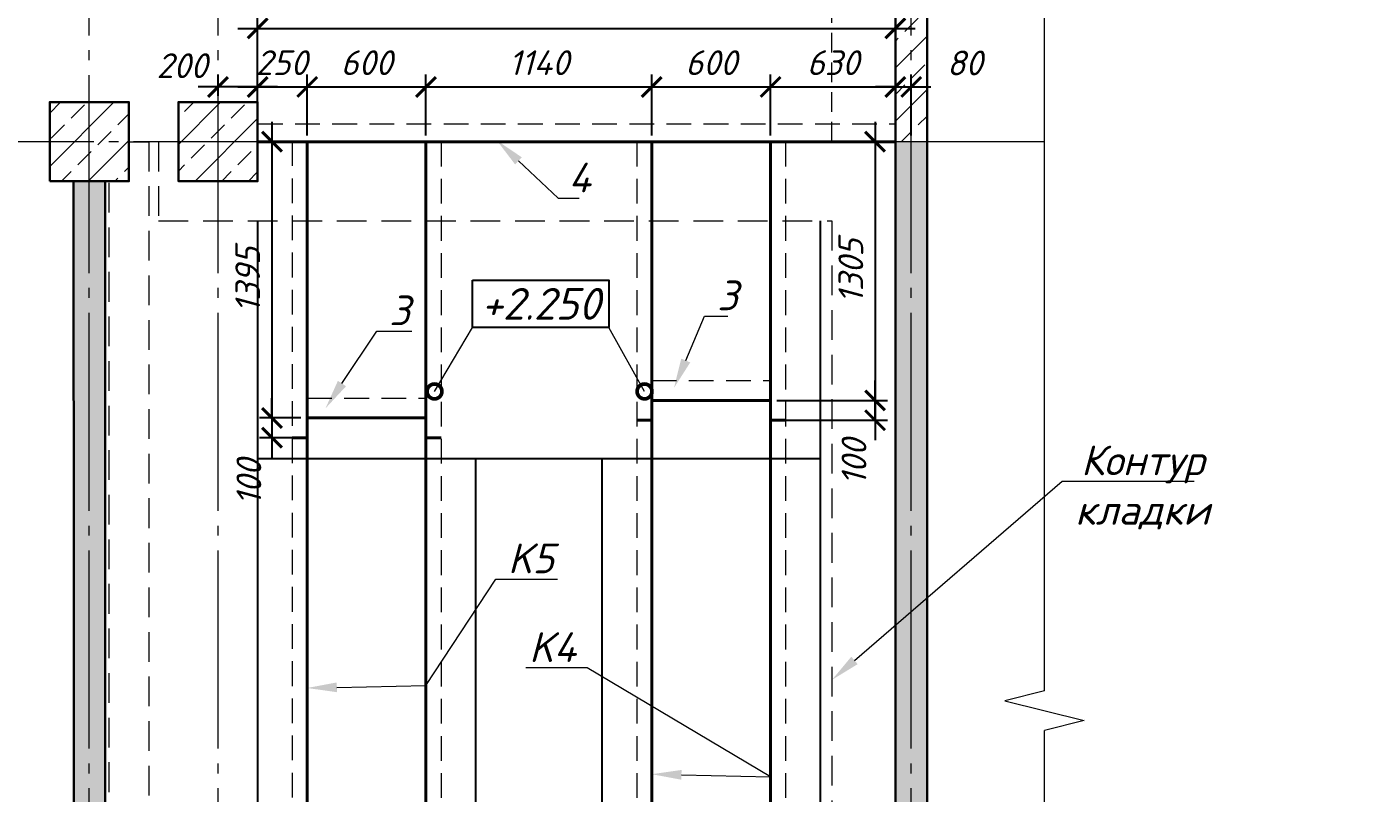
# Model space of a CAD drawing. Header units: millimetres. Extents: x -79646 to 95064, y -231229 to -58107.
# Drawn here: x -50249 to -43530, y -189465 to -185595 of the extents above; entities that cross this region are included whole.
import ezdxf
from ezdxf import colors
from ezdxf.entities.mleader import LeaderData, LeaderLine
from ezdxf.enums import TextEntityAlignment as Align
from ezdxf.math import Vec2, Vec3

# ---------------------------------------------------------------- set-up
doc = ezdxf.new("R2010")
doc.units = ezdxf.units.MM
doc.header["$PDMODE"] = 3
for name, pattern in [('DASHED2', [0.375, 0.25, -0.125]), ('GOST2.303 5', [24, 20, -1.5, 1, -1.5]), ('HIDDEN', [0.375, 0.25, -0.125])]:
    doc.linetypes.add(name, pattern=pattern)
doc.layers.get('0').update_dxf_attribs({"lineweight": 5})
doc.layers.get('Defpoints').update_dxf_attribs({"lineweight": 0})
for name, color, linetype, lineweight in [('!!!Металл', 7, 'Continuous', 15), ('#Dimensions', 7, 'Continuous', 9), ('#Бетон вид', 22, 'Continuous', 18), ('#Бетон разрез', 22, 'Continuous', 30), ('#Выноски', 7, 'Continuous', 15), ('#Оси', 7, 'Continuous', 9), ('#Перекрытие разрез', 10, 'Continuous', 30)]:
    doc.layers.add(name, color=color, linetype=linetype, lineweight=lineweight)
doc.layers.add('#Hatch', color=252, linetype='Continuous', lineweight=5, true_color=0x696969)
doc.layers.add('NoPrint', color=18, linetype='Continuous', plot=False)
doc.layers.add('Текст', color=7, linetype='Continuous')
doc.styles.add('ESKDW', font='eskdw.shx', dxfattribs={"oblique": 15})
doc.styles.add('STEP PR', font='isocpeui.ttf')
doc.dimstyles.new('SPDS', dxfattribs={"dimscale": 50, "dimtxt": 2.5, "dimasz": 2, "dimexe": 1.25, "dimexo": 0.625, "dimtad": 1, "dimdec": 0, "dimrnd": 0.001, "dimtxsty": 'ESKDW', "dimblk": 'ARCHTICK', "dimcen": 2.5, "dimdle": 2, "dimclrd": 256, "dimclre": 256, "dimclrt": 7, "dimadec": 0, "dimazin": 2, "dimtfac": 0.75, "dimtdec": 0, "dimtmove": 1, "dimatfit": 3, "dimfxl": 1, "dimtolj": 1, "dimarcsym": 1})
pattern_1 = [(45, (-128893.03, -53575.92), (-134.70384, 134.70384), []), (45, (-128758.33, -53575.92), (-134.70384, 134.70384), [95.25, -47.625])]

# ---------------------------------------------------------------- blocks, each defined once
blk = doc.blocks.new('*U222')
at = {"color": 0, "linetype": 'ByBlock', "lineweight": -2}
for p, q in [((23.624, 0), (23.937, 1.25)), ((23.937, 1.25), (24.562, -1.25)), ((23.624, 0), (0, 0)), ((24.562, -1.25), (24.874, 0)), ((48.498, 0), (24.874, 0))]:
    blk.add_line(p, q, dxfattribs=at)
blk = doc.blocks.new('_ArchTick')
at = {"color": 0, "linetype": 'ByBlock', "const_width": 0.15}
blk.add_lwpolyline([(-0.5, -0.5), (0.5, 0.5)], dxfattribs=at)
blk = doc.blocks.new('*D217')
at = {"layer": '#Dimensions', "lineweight": -2, "transparency": 16777216}
for p, q in [((-49082.5, -186141.9), (-49082.5, -185836.8)), ((-48832.5, -186144.4), (-48832.5, -185836.8)), ((-49182.5, -185899.3), (-48732.5, -185899.3))]:
    blk.add_line(p, q, dxfattribs=at)
at = {"layer": 'Defpoints', "color": 0, "lineweight": 0, "transparency": 16777216}
for p in [(-48832.5, -185899.3), (-49082.5, -186173.2), (-48832.5, -186175.6)]:
    blk.add_point(p, dxfattribs=at)
at = {"layer": '#Dimensions', "lineweight": -2, "transparency": 16777216, "xscale": 100, "yscale": 100, "zscale": 100, "rotation": 180}
blk.add_blockref('_ArchTick', (-49082.5, -185899.3), dxfattribs=at)
at = {"layer": '#Dimensions', "lineweight": -2, "transparency": 16777216, "xscale": 100, "yscale": 100, "zscale": 100}
blk.add_blockref('_ArchTick', (-48832.5, -185899.3), dxfattribs=at)
at = {"layer": '#Dimensions', "transparency": 16777216, "insert": (-48961.7, -185776.8), "char_height": 125, "attachment_point": 5, "style": 'STEP PR'}
blk.add_mtext('\\A1;250', dxfattribs=at)
blk = doc.blocks.new('*D218')
at = {"layer": '#Dimensions', "lineweight": -2, "transparency": 16777216}
for p, q in [((-48832.5, -186144.4), (-48832.5, -185836.8)), ((-48232.5, -186144.4), (-48232.5, -185836.8)), ((-48932.5, -185899.3), (-48132.5, -185899.3))]:
    blk.add_line(p, q, dxfattribs=at)
at = {"layer": 'Defpoints', "color": 0, "lineweight": 0, "transparency": 16777216}
for p in [(-48232.5, -185899.3), (-48832.5, -186175.6), (-48232.5, -186175.6)]:
    blk.add_point(p, dxfattribs=at)
at = {"layer": '#Dimensions', "lineweight": -2, "transparency": 16777216, "xscale": 100, "yscale": 100, "zscale": 100, "rotation": 180}
blk.add_blockref('_ArchTick', (-48832.5, -185899.3), dxfattribs=at)
at = {"layer": '#Dimensions', "lineweight": -2, "transparency": 16777216, "xscale": 100, "yscale": 100, "zscale": 100}
blk.add_blockref('_ArchTick', (-48232.5, -185899.3), dxfattribs=at)
at = {"layer": '#Dimensions', "transparency": 16777216, "insert": (-48532.5, -185776.8), "char_height": 125, "attachment_point": 5, "style": 'STEP PR'}
blk.add_mtext('\\A1;600', dxfattribs=at)
blk = doc.blocks.new('*D219')
at = {"layer": '#Dimensions', "lineweight": -2, "transparency": 16777216}
for p, q in [((-48232.5, -186144.4), (-48232.5, -185836.8)), ((-47092.5, -186144.4), (-47092.5, -185836.8)), ((-48332.5, -185899.3), (-46992.5, -185899.3))]:
    blk.add_line(p, q, dxfattribs=at)
at = {"layer": 'Defpoints', "color": 0, "lineweight": 0, "transparency": 16777216}
for p in [(-47092.5, -185899.3), (-48232.5, -186175.6), (-47092.5, -186175.6)]:
    blk.add_point(p, dxfattribs=at)
at = {"layer": '#Dimensions', "lineweight": -2, "transparency": 16777216, "xscale": 100, "yscale": 100, "zscale": 100, "rotation": 180}
blk.add_blockref('_ArchTick', (-48232.5, -185899.3), dxfattribs=at)
at = {"layer": '#Dimensions', "lineweight": -2, "transparency": 16777216, "xscale": 100, "yscale": 100, "zscale": 100}
blk.add_blockref('_ArchTick', (-47092.5, -185899.3), dxfattribs=at)
at = {"layer": '#Dimensions', "transparency": 16777216, "insert": (-47662.5, -185776.8), "char_height": 125, "attachment_point": 5, "style": 'STEP PR'}
blk.add_mtext('\\A1;1140', dxfattribs=at)
blk = doc.blocks.new('*D220')
at = {"layer": '#Dimensions', "lineweight": -2, "transparency": 16777216}
for p, q in [((-47092.5, -186144.4), (-47092.5, -185836.8)), ((-46492.5, -186144.4), (-46492.5, -185836.8)), ((-47192.5, -185899.3), (-46392.5, -185899.3))]:
    blk.add_line(p, q, dxfattribs=at)
at = {"layer": 'Defpoints', "color": 0, "lineweight": 0, "transparency": 16777216}
for p in [(-46492.5, -185899.3), (-47092.5, -186175.6), (-46492.5, -186175.6)]:
    blk.add_point(p, dxfattribs=at)
at = {"layer": '#Dimensions', "lineweight": -2, "transparency": 16777216, "xscale": 100, "yscale": 100, "zscale": 100, "rotation": 180}
blk.add_blockref('_ArchTick', (-47092.5, -185899.3), dxfattribs=at)
at = {"layer": '#Dimensions', "lineweight": -2, "transparency": 16777216, "xscale": 100, "yscale": 100, "zscale": 100}
blk.add_blockref('_ArchTick', (-46492.5, -185899.3), dxfattribs=at)
at = {"layer": '#Dimensions', "transparency": 16777216, "insert": (-46792.5, -185776.8), "char_height": 125, "attachment_point": 5, "style": 'STEP PR'}
blk.add_mtext('\\A1;600', dxfattribs=at)
blk = doc.blocks.new('*D221')
at = {"layer": '#Dimensions', "lineweight": -2, "transparency": 16777216}
for p, q in [((-46492.5, -186144.4), (-46492.5, -185836.8)), ((-45862.5, -186142.7), (-45862.5, -185836.8)), ((-46592.5, -185899.3), (-45762.5, -185899.3))]:
    blk.add_line(p, q, dxfattribs=at)
at = {"layer": 'Defpoints', "color": 0, "lineweight": 0, "transparency": 16777216}
for p in [(-45862.5, -185899.3), (-46492.5, -186175.6), (-45862.5, -186173.9)]:
    blk.add_point(p, dxfattribs=at)
at = {"layer": '#Dimensions', "lineweight": -2, "transparency": 16777216, "xscale": 100, "yscale": 100, "zscale": 100, "rotation": 180}
blk.add_blockref('_ArchTick', (-46492.5, -185899.3), dxfattribs=at)
at = {"layer": '#Dimensions', "lineweight": -2, "transparency": 16777216, "xscale": 100, "yscale": 100, "zscale": 100}
blk.add_blockref('_ArchTick', (-45862.5, -185899.3), dxfattribs=at)
at = {"layer": '#Dimensions', "transparency": 16777216, "insert": (-46177.5, -185776.8), "char_height": 125, "attachment_point": 5, "style": 'STEP PR'}
blk.add_mtext('\\A1;630', dxfattribs=at)
blk = doc.blocks.new('*D223')
at = {"layer": '#Dimensions', "lineweight": -2, "transparency": 16777216}
for p, q in [((-45964.8, -187481.5), (-45964.8, -187381.5)), ((-46461.2, -187481.5), (-45902.3, -187481.5)), ((-45964.8, -187581.5), (-45964.8, -187481.5)), ((-46461.2, -187581.5), (-45902.3, -187581.5)), ((-45964.8, -187581.5), (-45964.8, -187681.5))]:
    blk.add_line(p, q, dxfattribs=at)
at = {"layer": 'Defpoints', "color": 0, "lineweight": 0, "transparency": 16777216}
for p in [(-46492.5, -187481.5), (-45964.8, -187481.5), (-46492.5, -187581.5)]:
    blk.add_point(p, dxfattribs=at)
at = {"layer": '#Dimensions', "lineweight": -2, "transparency": 16777216, "xscale": 100, "yscale": 100, "zscale": 100}
for p, rotation in [((-45964.8, -187481.5), 270), ((-45964.8, -187581.5), 90)]:
    blk.add_blockref('_ArchTick', p, dxfattribs=dict(at, rotation=rotation))
at = {"layer": '#Dimensions', "transparency": 16777216, "insert": (-46071.3, -187793), "char_height": 125, "attachment_point": 5, "rotation": 90, "style": 'STEP PR'}
blk.add_mtext('\\A1;100', dxfattribs=at)
blk = doc.blocks.new('*D235')
at = {"layer": '#Dimensions', "lineweight": -2, "transparency": 16777216}
for p, q in [((-45862.5, -186142.7), (-45862.5, -185836.8)), ((-45782.5, -186144.4), (-45782.5, -185836.8)), ((-45862.5, -185899.3), (-45962.5, -185899.3)), ((-45862.5, -185899.3), (-45782.5, -185899.3)), ((-45782.5, -185899.3), (-45682.5, -185899.3))]:
    blk.add_line(p, q, dxfattribs=at)
at = {"layer": 'Defpoints', "color": 0, "lineweight": 0, "transparency": 16777216}
for p in [(-45782.5, -185899.3), (-45862.5, -186173.9), (-45782.5, -186175.6)]:
    blk.add_point(p, dxfattribs=at)
at = {"layer": '#Dimensions', "lineweight": -2, "transparency": 16777216, "xscale": 100, "yscale": 100, "zscale": 100}
blk.add_blockref('_ArchTick', (-45862.5, -185899.3), dxfattribs=at)
at = {"layer": '#Dimensions', "lineweight": -2, "transparency": 16777216, "xscale": 100, "yscale": 100, "zscale": 100, "rotation": 180}
blk.add_blockref('_ArchTick', (-45782.5, -185899.3), dxfattribs=at)
at = {"layer": '#Dimensions', "transparency": 16777216, "insert": (-45512.5, -185778.2), "char_height": 125, "attachment_point": 5, "style": 'STEP PR'}
blk.add_mtext('\\A1;80', dxfattribs=at)
blk = doc.blocks.new('*D236')
at = {"layer": '#Dimensions', "lineweight": -2, "transparency": 16777216}
for p, q in [((-49282.5, -185944.4), (-49282.5, -185836.8)), ((-49082.5, -186141.9), (-49082.5, -185836.8)), ((-48982.5, -185899.3), (-49382.5, -185899.3))]:
    blk.add_line(p, q, dxfattribs=at)
at = {"layer": 'Defpoints', "color": 0, "lineweight": 0, "transparency": 16777216}
for p in [(-49282.5, -185899.3), (-49282.5, -185975.6), (-49082.5, -186173.2)]:
    blk.add_point(p, dxfattribs=at)
at = {"layer": '#Dimensions', "lineweight": -2, "transparency": 16777216, "xscale": 100, "yscale": 100, "zscale": 100, "rotation": 180}
blk.add_blockref('_ArchTick', (-49282.5, -185899.3), dxfattribs=at)
at = {"layer": '#Dimensions', "lineweight": -2, "transparency": 16777216, "xscale": 100, "yscale": 100, "zscale": 100}
blk.add_blockref('_ArchTick', (-49082.5, -185899.3), dxfattribs=at)
at = {"layer": '#Dimensions', "transparency": 16777216, "insert": (-49464.5, -185792), "char_height": 125, "attachment_point": 5, "style": 'STEP PR'}
blk.add_mtext('\\A1;200', dxfattribs=at)
blk = doc.blocks.new('*D237')
at = {"layer": '#Dimensions', "lineweight": -2, "transparency": 16777216}
for p, q in [((-49082.5, -185944.4), (-49082.5, -185541.1)), ((-45862.5, -185868), (-45862.5, -185541.1)), ((-49182.5, -185603.6), (-45762.5, -185603.6))]:
    blk.add_line(p, q, dxfattribs=at)
at = {"layer": 'Defpoints', "color": 0, "lineweight": 0, "transparency": 16777216}
for p in [(-45862.5, -185603.6), (-45862.5, -185899.3), (-49082.5, -185975.6)]:
    blk.add_point(p, dxfattribs=at)
at = {"layer": '#Dimensions', "lineweight": -2, "transparency": 16777216, "xscale": 100, "yscale": 100, "zscale": 100, "rotation": 180}
blk.add_blockref('_ArchTick', (-49082.5, -185603.6), dxfattribs=at)
at = {"layer": '#Dimensions', "lineweight": -2, "transparency": 16777216, "xscale": 100, "yscale": 100, "zscale": 100}
blk.add_blockref('_ArchTick', (-45862.5, -185603.6), dxfattribs=at)
at = {"layer": '#Dimensions', "transparency": 16777216, "insert": (-47472.5, -185483.6), "char_height": 125, "attachment_point": 5, "style": 'STEP PR'}
blk.add_mtext('\\A1;3220', dxfattribs=at)
blk = doc.blocks.new('_DotSmall')
at = {"color": 0, "linetype": 'ByBlock', "const_width": 0.5}
blk.add_lwpolyline([(-0.0625, 0, 1), (0.0625, 0, 1)], format="xyb", close=True, dxfattribs=at)
blk = doc.blocks.new('*D843')
at = {"layer": '#Dimensions', "lineweight": -2, "transparency": 16777216}
for p, q in [((-49010.2, -186075.6), (-49010.2, -187669.8)), ((-48863.7, -186175.6), (-49072.7, -186175.6)), ((-48863.7, -187569.8), (-49072.7, -187569.8))]:
    blk.add_line(p, q, dxfattribs=at)
at = {"layer": 'Defpoints', "color": 0, "lineweight": 0, "transparency": 16777216}
for p in [(-48832.5, -186175.6), (-49010.2, -187569.8), (-48832.5, -187569.8)]:
    blk.add_point(p, dxfattribs=at)
at = {"layer": '#Dimensions', "lineweight": -2, "transparency": 16777216, "xscale": 100, "yscale": 100, "zscale": 100}
for p, rotation in [((-49010.2, -186175.6), 90), ((-49010.2, -187569.8), 270)]:
    blk.add_blockref('_ArchTick', p, dxfattribs=dict(at, rotation=rotation))
at = {"layer": '#Dimensions', "transparency": 16777216, "insert": (-49132.7, -186872.7), "char_height": 125, "attachment_point": 5, "rotation": 90, "style": 'STEP PR'}
blk.add_mtext('\\A1;1395', dxfattribs=at)
blk = doc.blocks.new('*D844')
at = {"layer": '#Dimensions', "lineweight": -2, "transparency": 16777216}
for p, q in [((-45964.8, -186075.6), (-45964.8, -187581.5)), ((-46461.2, -186175.6), (-45902.3, -186175.6)), ((-46461.2, -187481.5), (-45902.3, -187481.5))]:
    blk.add_line(p, q, dxfattribs=at)
at = {"layer": 'Defpoints', "color": 0, "lineweight": 0, "transparency": 16777216}
for p in [(-46492.5, -186175.6), (-46492.5, -187481.5), (-45964.8, -187481.5)]:
    blk.add_point(p, dxfattribs=at)
at = {"layer": '#Dimensions', "lineweight": -2, "transparency": 16777216, "xscale": 100, "yscale": 100, "zscale": 100}
for p, rotation in [((-45964.8, -186175.6), 90), ((-45964.8, -187481.5), 270)]:
    blk.add_blockref('_ArchTick', p, dxfattribs=dict(at, rotation=rotation))
at = {"layer": '#Dimensions', "transparency": 16777216, "insert": (-46087.3, -186828.6), "char_height": 125, "attachment_point": 5, "rotation": 90, "style": 'STEP PR'}
blk.add_mtext('\\A1;1305', dxfattribs=at)
blk = doc.blocks.new('*D845')
at = {"layer": '#Dimensions', "lineweight": -2, "transparency": 16777216}
for p, q in [((-49010.2, -187569.8), (-49010.2, -187469.8)), ((-48863.7, -187569.8), (-49072.7, -187569.8)), ((-49010.2, -187569.8), (-49010.2, -187669.8)), ((-48863.7, -187669.8), (-49072.7, -187669.8)), ((-49010.2, -187669.8), (-49010.2, -187769.8))]:
    blk.add_line(p, q, dxfattribs=at)
at = {"layer": 'Defpoints', "color": 0, "lineweight": 0, "transparency": 16777216}
for p in [(-48832.5, -187569.8), (-49010.2, -187669.8), (-48832.5, -187669.8)]:
    blk.add_point(p, dxfattribs=at)
at = {"layer": '#Dimensions', "lineweight": -2, "transparency": 16777216, "xscale": 100, "yscale": 100, "zscale": 100}
for p, rotation in [((-49010.2, -187569.8), 270), ((-49010.2, -187669.8), 90)]:
    blk.add_blockref('_ArchTick', p, dxfattribs=dict(at, rotation=rotation))
at = {"layer": '#Dimensions', "transparency": 16777216, "insert": (-49126.8, -187894.3), "char_height": 125, "attachment_point": 5, "rotation": 90, "style": 'STEP PR'}
blk.add_mtext('\\A1;100', dxfattribs=at)

msp = doc.modelspace()

# ---------------------------------------------------------------- hatches: boundary and pattern name
at = {"layer": '#Hatch'}
h = msp.add_hatch(dxfattribs=at)
h.set_pattern_fill('ANSI33', color=256, scale=30, style=0)
h.set_pattern_definition(pattern_1)
h.paths.add_polyline_path([(-49852.48817, -186378.11106), (-50012.48817, -186378.11106), (-50009.22277, -189766.79113), (-49852.48817, -189767.15354)])
h.paths.add_polyline_path([(-49852.48817, -189767.15354), (-50009.22277, -189766.79113), (-50008.21918, -190808.27596), (-49852.48817, -190808.1259)])
h.paths.add_polyline_path([(-49852.48817, -191828.11106), (-50007.23629, -191828.27501), (-50007.0919, -191978.11106), (-49852.48817, -191978.11106)])
h.paths.add_polyline_path([(-45702.48817, -189978.11106), (-45862.48817, -189978.11106), (-45862.48817, -191978.11106), (-45702.48817, -191978.11106)])
h.paths.add_polyline_path([(-45702.48817, -188448.99571), (-45862.48817, -188580.27086), (-45862.48817, -189578.11106), (-45702.48817, -189578.11106)])
h.paths.add_polyline_path([(-45702.48817, -186176.74947), (-45862.48817, -186176.3795), (-45862.48817, -188580.27086), (-45702.48817, -188448.99571)])
h.paths.add_polyline_path([(-62310.57482, -172610.20078), (-61987.05209, -172610.20078), (-61987.05209, -172250.20078), (-62310.57482, -172250.20078)], flags=9)
h.paths.add_polyline_path([(-63060.23617, -175296.31412), (-62761.03163, -175296.31412), (-62761.03163, -174936.31412), (-63060.23617, -174936.31412)], flags=9)
h.paths.add_polyline_path([(-63116.56913, -177271.29851), (-62683.0464, -177271.29851), (-62683.0464, -176971.29851), (-63116.56913, -176971.29851)], flags=9)
h.paths.add_polyline_path([(-64612.9471, -172676.17789), (-64289.53801, -172676.17789), (-64289.53801, -172316.17789), (-64612.9471, -172316.17789)], flags=9)
h.paths.add_polyline_path([(-59803.09017, -193472.71494), (-59369.56745, -193472.71494), (-59369.56745, -193172.71494), (-59803.09017, -193172.71494)], flags=9)
h.paths.add_polyline_path([(-48309.10991, -172645.97606), (-47985.58719, -172645.97606), (-47985.58719, -172285.97606), (-48309.10991, -172285.97606)], flags=9)
h.paths.add_polyline_path([(-49230.20197, -177271.29851), (-48796.67924, -177271.29851), (-48796.67924, -176971.29851), (-49230.20197, -176971.29851)], flags=9)
h.paths.add_polyline_path([(-50481.66116, -172831.418), (-50158.25207, -172831.418), (-50158.25207, -172471.418), (-50481.66116, -172471.418)], flags=9)
h.paths.add_polyline_path([(-39222.19434, -175677.76687), (-38788.67161, -175677.76687), (-38788.67161, -175377.76687), (-39222.19434, -175377.76687)], flags=9)
h.paths.add_polyline_path([(-61835.66593, -193472.71494), (-61492.7682, -193472.71494), (-61492.7682, -193172.71494), (-61835.66593, -193172.71494)], flags=9)
h.paths.add_polyline_path([(-49789.25901, -193484.3199), (-49446.36128, -193484.3199), (-49446.36128, -193184.3199), (-49789.25901, -193184.3199)], flags=9)
h.paths.add_polyline_path([(-47756.68325, -193484.3199), (-47323.16052, -193484.3199), (-47323.16052, -193184.3199), (-47756.68325, -193184.3199)], flags=9)
h.paths.add_polyline_path([(-50915.82467, -188189.80578), (-50915.82467, -187756.28305), (-51215.82467, -187756.28305), (-51215.82467, -188189.80578)], flags=9)
h.paths.add_polyline_path([(-50907.50054, -191196.4235), (-50907.50054, -190750.02199), (-51207.50054, -190750.02199), (-51207.50054, -191196.4235)], flags=9)
h.paths.add_polyline_path([(-51177.59874, -189392.70366), (-51177.59874, -188959.18094), (-51477.59874, -188959.18094), (-51477.59874, -189392.70366)], flags=9)
h.paths.add_polyline_path([(-60124.91783, -193754.41743), (-59704.46328, -193754.41743), (-59704.46328, -193454.41743), (-60124.91783, -193454.41743)], flags=9)
h.paths.add_polyline_path([(-48078.5109, -193746.78595), (-47658.05636, -193746.78595), (-47658.05636, -193446.78595), (-48078.5109, -193446.78595)], flags=9)
h.paths.add_polyline_path([(-63197.76181, -189393.58944), (-63197.76181, -188960.06671), (-63497.76181, -188960.06671), (-63497.76181, -189393.58944)], flags=9)
h.paths.add_polyline_path([(-62851.65227, -188190.70118), (-62851.65227, -187757.17846), (-63151.65227, -187757.17846), (-63151.65227, -188190.70118)], flags=9)
h.paths.add_polyline_path([(-62851.65227, -191197.14058), (-62851.65227, -190750.73906), (-63151.65227, -190750.73906), (-63151.65227, -191197.14058)], flags=9)
h.paths.add_polyline_path([(-59958.51393, -188322.90716), (-59634.99121, -188322.90716), (-59634.99121, -187962.90716), (-59958.51393, -187962.90716)], flags=9)
h.paths.add_polyline_path([(-59788.67043, -188770.93699), (-59489.46588, -188770.93699), (-59489.46588, -188410.93699), (-59788.67043, -188410.93699)], flags=9)
h.paths.add_polyline_path([(-59028.35772, -191411.01443), (-58704.94863, -191411.01443), (-58704.94863, -191051.01443), (-59028.35772, -191051.01443)], flags=9)
h.paths.add_polyline_path([(-59531.92947, -185852.52712), (-59356.92947, -185852.52712), (-59356.92947, -185492.52712), (-59531.92947, -185492.52712)], flags=9)
h.paths.add_polyline_path([(-60741.0809, -174160.85041), (-60441.87635, -174160.85041), (-60441.87635, -173800.85041), (-60741.0809, -173800.85041)], flags=9)
h.paths.add_polyline_path([(-45726.94631, -174082.02098), (-45551.94631, -174082.02098), (-45551.94631, -173722.02098), (-45726.94631, -173722.02098)], flags=9)
h.paths.add_polyline_path([(-46979.25733, -174066.75703), (-46779.93915, -174066.75703), (-46779.93915, -173706.75703), (-46979.25733, -173706.75703)], flags=9)
h.paths.add_polyline_path([(-39504.81326, -174974.80239), (-39181.29053, -174974.80239), (-39181.29053, -174614.80239), (-39504.81326, -174614.80239)], flags=9)
h.paths.add_polyline_path([(-38424.19741, -174050.53536), (-38100.78832, -174050.53536), (-38100.78832, -173690.53536), (-38424.19741, -173690.53536)], flags=9)
h.paths.add_polyline_path([(-46914.77454, -174375.79646), (-46503.60029, -174375.79646), (-46503.60029, -174075.79646), (-46914.77454, -174075.79646)], flags=9)
h.paths.add_polyline_path([(-49251.47779, -174377.40631), (-48817.95506, -174377.40631), (-48817.95506, -174077.40631), (-49251.47779, -174077.40631)], flags=9)
h.paths.add_polyline_path([(-51831.04812, -174375.79646), (-51488.15039, -174375.79646), (-51488.15039, -174075.79646), (-51831.04812, -174075.79646)], flags=9)
h.paths.add_polyline_path([(-51344.77264, -174375.79646), (-51001.87491, -174375.79646), (-51001.87491, -174075.79646), (-51344.77264, -174075.79646)], flags=9)
h.paths.add_polyline_path([(-50643.27271, -174377.40631), (-50387.4015, -174377.40631), (-50387.4015, -174077.40631), (-50643.27271, -174077.40631)], flags=9)
h.paths.add_polyline_path([(-47641.60802, -172877.8822), (-47641.60802, -172470.30644), (-47941.60802, -172470.30644), (-47941.60802, -172877.8822)], flags=9)
h.paths.add_polyline_path([(-40711.68297, -175288.8437), (-40355.90646, -175288.8437), (-40355.90646, -174988.8437), (-40711.68297, -174988.8437)], flags=9)
h.paths.add_polyline_path([(-40179.77009, -175288.8437), (-39836.87237, -175288.8437), (-39836.87237, -174988.8437), (-40179.77009, -174988.8437)], flags=9)
h.paths.add_polyline_path([(-39520.88268, -175298.41491), (-39187.45465, -175298.41491), (-39187.45465, -174998.41491), (-39520.88268, -174998.41491)], flags=9)
h.paths.add_polyline_path([(-38906.04094, -173396.14402), (-38906.04094, -173053.24629), (-39206.04094, -173053.24629), (-39206.04094, -173396.14402)], flags=9)
h.paths.add_polyline_path([(-38887.02134, -172604.48902), (-38887.02134, -172352.21629), (-39187.02134, -172352.21629), (-39187.02134, -172604.48902)], flags=9)
h.paths.add_polyline_path([(-47912.10701, -188431.41225), (-47588.58428, -188431.41225), (-47588.58428, -188071.41225), (-47912.10701, -188071.41225)], flags=9)
h.paths.add_polyline_path([(-47742.26351, -188879.44207), (-47443.05896, -188879.44207), (-47443.05896, -188519.44207), (-47742.26351, -188519.44207)], flags=9)
h.paths.add_polyline_path([(-60520.59448, -187033.74112), (-60321.2763, -187033.74112), (-60321.2763, -186673.74112), (-60520.59448, -186673.74112)], flags=9)
h.paths.add_polyline_path([(-58864.56134, -186958.20633), (-58665.24316, -186958.20633), (-58665.24316, -186598.20633), (-58864.56134, -186598.20633)], flags=9)
h.paths.add_polyline_path([(-48474.18756, -187079.55476), (-48274.86938, -187079.55476), (-48274.86938, -186719.55476), (-48474.18756, -186719.55476)], flags=9)
h.paths.add_polyline_path([(-46818.15442, -187004.01997), (-46618.83624, -187004.01997), (-46618.83624, -186644.01997), (-46818.15442, -186644.01997)], flags=9)
h.paths.add_polyline_path([(-47514.44264, -186510.86031), (-47339.44264, -186510.86031), (-47339.44264, -186150.86031), (-47514.44264, -186150.86031)], flags=9)
h.paths.add_polyline_path([(-38816.6098, -175288.8437), (-38409.03404, -175288.8437), (-38409.03404, -174988.8437), (-38816.6098, -174988.8437)], flags=9)
h.paths.add_polyline_path([(-37621.59904, -175288.8437), (-37275.10283, -175288.8437), (-37275.10283, -174988.8437), (-37621.59904, -174988.8437)], flags=9)
h.paths.add_polyline_path([(-57331.67115, -192108.66588), (-57331.67115, -191808.47552), (-57528.13652, -191755.83278), (-57528.13652, -192056.02314)], flags=9)
h.paths.add_polyline_path([(-57333.52032, -191503.55217), (-57333.52032, -191203.36181), (-57533.68403, -191149.72811), (-57533.68403, -191449.91847)], flags=9)
h.paths.add_polyline_path([(-57331.67115, -190552.74633), (-57331.67115, -190221.30597), (-57528.13652, -190168.66324), (-57528.13652, -190500.1036)], flags=9)
h.paths.add_polyline_path([(-60349.92149, -185399.51239), (-60117.38361, -185399.51239), (-60117.38361, -185137.01239), (-60349.92149, -185137.01239)], flags=9)
h.paths.add_polyline_path([(-60349.92149, -193260.10177), (-60117.38361, -193260.10177), (-60117.38361, -192997.60177), (-60349.92149, -192997.60177)], flags=9)
h.paths.add_polyline_path([(-58598.52368, -185399.51239), (-58394.35701, -185399.51239), (-58394.35701, -185137.01239), (-58598.52368, -185137.01239)], flags=9)
h.paths.add_polyline_path([(-58598.52368, -193260.10177), (-58394.35701, -193260.10177), (-58394.35701, -192997.60177), (-58598.52368, -192997.60177)], flags=9)
h.paths.add_polyline_path([(-56627.79001, -191733.87731), (-56395.38471, -191733.87731), (-56395.38471, -191471.37731), (-56627.79001, -191471.37731)], flags=9)
h.paths.add_polyline_path([(-63977.79925, -191733.87731), (-63745.39394, -191733.87731), (-63745.39394, -191471.37731), (-63977.79925, -191471.37731)], flags=9)
h.paths.add_polyline_path([(-48303.51457, -185018.79339), (-48070.97669, -185018.79339), (-48070.97669, -184756.29339), (-48303.51457, -184756.29339)], flags=9)
h.paths.add_polyline_path([(-48303.51457, -193271.70672), (-48070.97669, -193271.70672), (-48070.97669, -193009.20672), (-48303.51457, -193009.20672)], flags=9)
h.paths.add_polyline_path([(-46552.11675, -185018.79339), (-46347.95009, -185018.79339), (-46347.95009, -184756.29339), (-46552.11675, -184756.29339)], flags=9)
h.paths.add_polyline_path([(-46552.11675, -193271.70672), (-46347.95009, -193271.70672), (-46347.95009, -193009.20672), (-46552.11675, -193009.20672)], flags=9)
h.paths.add_polyline_path([(-44581.38309, -191745.48226), (-44348.97778, -191745.48226), (-44348.97778, -191482.98226), (-44581.38309, -191482.98226)], flags=9)
h.paths.add_polyline_path([(-51931.39232, -191745.48226), (-51698.98702, -191745.48226), (-51698.98702, -191482.98226), (-51931.39232, -191482.98226)], flags=9)
h.paths.add_polyline_path([(-49246.17189, -185834.97516), (-48890.39537, -185834.97516), (-48890.39537, -185534.97516), (-49246.17189, -185534.97516)], flags=9)
h.paths.add_polyline_path([(-48714.25901, -185834.97516), (-48371.36128, -185834.97516), (-48371.36128, -185534.97516), (-48714.25901, -185534.97516)], flags=9)
h.paths.add_polyline_path([(-47878.7287, -185834.97516), (-47484.22113, -185834.97516), (-47484.22113, -185534.97516), (-47878.7287, -185534.97516)], flags=9)
h.paths.add_polyline_path([(-46974.25901, -185834.97516), (-46631.36128, -185834.97516), (-46631.36128, -185534.97516), (-46974.25901, -185534.97516)], flags=9)
h.paths.add_polyline_path([(-46316.08666, -185833.36531), (-45999.1359, -185833.36531), (-45999.1359, -185533.36531), (-46316.08666, -185533.36531)], flags=9)
h.paths.add_polyline_path([(-45367.87551, -187332.74141), (-45367.87551, -187015.79065), (-45667.87551, -187015.79065), (-45667.87551, -187332.74141)], flags=9)
h.paths.add_polyline_path([(-45012.76919, -188456.56926), (-43948.67828, -188456.56926), (-43948.67828, -187596.56926), (-45012.76919, -187596.56926)], flags=9)
h.paths.add_polyline_path([(-39367.64857, -171654.0946), (-38767.42369, -171654.0946), (-38767.42369, -171297.0856), (-39367.64857, -171297.0856)], flags=9)
h.paths.add_polyline_path([(-62997.02839, -169166.59925), (-62451.11385, -169166.59925), (-62451.11385, -168809.59026), (-62997.02839, -168809.59026)], flags=9)
h.paths.add_polyline_path([(-49086.15084, -169216.63377), (-48485.92595, -169216.63377), (-48485.92595, -168859.62478), (-49086.15084, -168859.62478)], flags=9)
h.paths.add_polyline_path([(-52123.23227, -178183.40649), (-51883.005, -178183.40649), (-51883.005, -177920.90649), (-52123.23227, -177920.90649)], flags=9)
h.paths.add_polyline_path([(-46123.29856, -178183.40649), (-45882.93871, -178183.40649), (-45882.93871, -177920.90649), (-46123.29856, -177920.90649)], flags=9)
h.paths.add_polyline_path([(-37364.2682, -176173.46235), (-37131.73032, -176173.46235), (-37131.73032, -175910.96235), (-37364.2682, -175910.96235)], flags=9)
h.paths.add_polyline_path([(-40868.74263, -176176.27959), (-40627.25589, -176176.27959), (-40627.25589, -175910.39891), (-40868.74263, -175910.39891)], flags=9)
h.paths.add_polyline_path([(-64050.06296, -189897.75611), (-63574.116, -189897.75611), (-63574.116, -189635.25611), (-64050.06296, -189635.25611)], flags=9)
h.paths.add_polyline_path([(-63932.2694, -186297.75611), (-63691.90956, -186297.75611), (-63691.90956, -186035.25611), (-63932.2694, -186035.25611)], flags=9)
h.paths.add_polyline_path([(-63932.20312, -192297.75611), (-63691.97584, -192297.75611), (-63691.97584, -192035.25611), (-63932.20312, -192035.25611)], flags=9)
h.paths.add_polyline_path([(-57945.16404, -194408.70018), (-57712.62616, -194408.70018), (-57712.62616, -194146.20018), (-57945.16404, -194146.20018)], flags=9)
h.paths.add_polyline_path([(-61449.63847, -194411.51741), (-61208.15173, -194411.51741), (-61208.15173, -194145.63673), (-61449.63847, -194145.63673)], flags=9)
h.paths.add_polyline_path([(-62089.99358, -194408.70018), (-61867.79661, -194408.70018), (-61867.79661, -194146.20018), (-62089.99358, -194146.20018)], flags=9)
h.paths.add_polyline_path([(-51941.89892, -189895.27866), (-51465.95195, -189895.27866), (-51465.95195, -189632.77866), (-51941.89892, -189632.77866)], flags=9)
h.paths.add_polyline_path([(-51824.10536, -186295.27866), (-51583.74551, -186295.27866), (-51583.74551, -186032.77866), (-51824.10536, -186032.77866)], flags=9)
h.paths.add_polyline_path([(-51824.03907, -192295.27866), (-51583.8118, -192295.27866), (-51583.8118, -192032.77866), (-51824.03907, -192032.77866)], flags=9)
h.paths.add_polyline_path([(-45898.75711, -194420.30513), (-45666.21923, -194420.30513), (-45666.21923, -194157.80513), (-45898.75711, -194157.80513)], flags=9)
h.paths.add_polyline_path([(-49403.23154, -194423.12236), (-49161.7448, -194423.12236), (-49161.7448, -194157.24168), (-49403.23154, -194157.24168)], flags=9)
h.paths.add_polyline_path([(-50043.58666, -194420.30513), (-49821.38969, -194420.30513), (-49821.38969, -194157.80513), (-50043.58666, -194157.80513)], flags=9)
h.paths.add_polyline_path([(-66009.59943, -178183.40649), (-65769.37216, -178183.40649), (-65769.37216, -177920.90649), (-66009.59943, -177920.90649)], flags=9)
h.paths.add_polyline_path([(-60009.66572, -178183.40649), (-59769.30587, -178183.40649), (-59769.30587, -177920.90649), (-60009.66572, -177920.90649)], flags=9)
h = msp.add_hatch(dxfattribs=at)
h.set_pattern_fill('ANSI33', color=256, scale=30, style=0)
h.set_pattern_definition(pattern_1)
h.paths.add_polyline_path([(-45702.48817, -185307.24532), (-45862.48817, -185307.24532), (-45862.48817, -186176.3795), (-45702.48817, -186176.74947)])
h = msp.add_hatch(dxfattribs=at)
h.set_pattern_fill('ANSI33', color=256, scale=30, style=0)
h.set_pattern_definition(pattern_1)
h.paths.add_polyline_path([(-50132.48817, -192378.11106), (-49732.48817, -192378.11106), (-49732.48817, -191978.11106), (-50132.48817, -191978.11106)])
h.paths.add_polyline_path([(-49482.48817, -192378.11106), (-49082.48817, -192378.11106), (-49082.48817, -191978.11106), (-49482.48817, -191978.11106)])
h.paths.add_polyline_path([(-45982.48817, -192378.11106), (-45582.48817, -192378.11106), (-45582.48817, -191978.11106), (-45982.48817, -191978.11106)])
h.paths.add_polyline_path([(-45982.48817, -189978.11106), (-45582.48817, -189978.11106), (-45582.48817, -189578.11106), (-45982.48817, -189578.11106)])
h.paths.add_polyline_path([(-49482.48817, -186378.11106), (-49082.48817, -186378.11106), (-49082.48817, -185978.11106), (-49482.48817, -185978.11106)])
h.paths.add_polyline_path([(-50132.48817, -186378.11106), (-49732.48817, -186378.11106), (-49732.48817, -185978.11106), (-50132.48817, -185978.11106)])

# ---------------------------------------------------------------- linework, layer by layer
at = {"layer": '!!!Металл', "linetype": 'HIDDEN', "lineweight": 9, "ltscale": 500}
for points in [[(-49080.48817, -186085.63361), (-45860.48817, -186085.63361)], [(-48908.48817, -186173.15615), (-48908.48817, -190504.28481)], [(-48156.48817, -186175.63361), (-48156.48817, -190284.84025)], [(-47168.48817, -186175.63361), (-47168.48817, -192381.46953)], [(-46416.48817, -186175.63361), (-46416.48817, -192381.46953)], [(-47092.48817, -187381.46953), (-46492.48817, -187381.46953)], [(-48832.48817, -187469.79769), (-48232.48817, -187469.79769)]]:
    msp.add_lwpolyline(points, dxfattribs=at)
at = {"layer": '!!!Металл', "lineweight": 40}
for points in [[(-49082.48817, -186175.63361), (-45862.48817, -186175.63361)], [(-48832.48817, -186175.63361), (-48832.48817, -190452.59831)], [(-48232.48817, -186175.63361), (-48232.48817, -190325.59954)], [(-47092.48817, -186175.63361), (-47092.48817, -192381.46953)], [(-46492.48817, -186175.63361), (-46492.48817, -192381.46953)], [(-47092.48817, -187481.46953), (-46492.48817, -187481.46953)], [(-48832.48817, -187569.79769), (-48232.48817, -187569.79769)], [(-47168.48817, -187581.46953), (-47092.48817, -187581.46953)], [(-46492.48817, -187581.46953), (-46416.48817, -187581.46953)], [(-48832.48817, -187669.79769), (-48908.48817, -187669.79769)], [(-48232.48817, -187669.79769), (-48156.48817, -187669.79769)]]:
    msp.add_lwpolyline(points, dxfattribs=at)
at = {"layer": '#Бетон вид', "linetype": 'DASHED2', "ltscale": 400}
msp.add_lwpolyline([(-46182.48817, -186175.63361), (-46182.48817, -185307.24532)], dxfattribs=at)
at = {"layer": '#Бетон вид', "linetype": 'DASHED2', "ltscale": 600}
for points in [[(-49632.48817, -190808.49638), (-49832.48817, -190808.11106), (-49832.48817, -186375.63361), (-49732.48817, -186375.63361), (-49732.48817, -186175.63361), (-49632.48817, -186175.63361)], [(-45862.48817, -189978.11106), (-45982.48817, -189978.11106), (-45982.48817, -189578.11106), (-45862.48817, -189578.11106), (-45862.48817, -186175.63361), (-49082.48817, -186175.63361), (-49082.48817, -186378.11106), (-49482.48817, -186378.11106), (-49482.48817, -186175.63361), (-49582.48817, -186175.63361), (-49582.48817, -186575.63361), (-46182.48817, -186575.63361), (-46182.48817, -192778.11106), (-45982.48817, -192778.11106), (-45109.55333, -192778.11106), (-45109.55333, -192378.11106), (-45982.48817, -192378.11106), (-45982.48817, -191978.11106), (-45862.48817, -191978.11106)]]:
    msp.add_lwpolyline(points, close=True, dxfattribs=at)
at = {"layer": '#Бетон разрез'}
for points in [[(-50132.48817, -186375.63361), (-49732.48817, -186375.63361), (-49732.48817, -185975.63361), (-50132.48817, -185975.63361)], [(-49482.48817, -186375.63361), (-49082.48817, -186375.63361), (-49082.48817, -185975.63361), (-49482.48817, -185975.63361)]]:
    msp.add_lwpolyline(points, close=True, dxfattribs=at)
at = {"layer": '#Оси', "linetype": 'GOST2.303 5', "ltscale": 50}
for points in [[(-49932.48817, -194039.05513), (-49932.48817, -184977.79295)], [(-49282.48817, -194039.05513), (-49282.48817, -184977.79295)], [(-45782.48817, -194039.05513), (-45782.48817, -184977.79295)], [(-45109.55333, -186175.63361), (-51203.93771, -186175.63361), (-51453.93771, -186175.63361)]]:
    msp.add_lwpolyline(points, dxfattribs=at)
at = {"layer": '#Перекрытие разрез'}
for points in [[(-45702.48817, -185307.24532), (-45702.48817, -189578.11106), (-45862.48817, -189578.11106), (-45862.48817, -185307.24532)], [(-50008.21918, -190808.27596), (-50012.48817, -186375.63361), (-49852.48817, -186375.63361), (-49852.48817, -190808.1259)]]:
    msp.add_lwpolyline(points, dxfattribs=at)
at = {"color": 1}
msp.add_lwpolyline([(-49082.48817, -186175.63361), (-45862.48817, -186175.63361)], dxfattribs=at)
at = {"layer": 'NoPrint', "color": 4}
for points in [[(-49082.48817, -186575.63361), (-49082.48817, -190636.49778)], [(-46242.48817, -186575.63361), (-46242.48817, -192275.63361)], [(-46242.48817, -187775.63361), (-49082.48817, -187775.63361)], [(-47982.48817, -187775.63361), (-47982.48817, -190179.97412)], [(-47342.48817, -192275.63361), (-47342.48817, -187775.65597)]]:
    msp.add_lwpolyline(points, dxfattribs=at)
at = {"layer": 'Текст'}
msp.add_lwpolyline([(-47997.54127, -186873.93123), (-47308.814, -186873.93123), (-47308.814, -187113.93123), (-47997.54127, -187113.93123), (-47997.54127, -186873.93123)], dxfattribs=at)

# ---------------------------------------------------------------- block references
at = {"xscale": -160, "yscale": 160, "zscale": 160, "rotation": 90}
msp.add_blockref('*U222', (-45109.55333, -185167.24532), dxfattribs=at)

# ---------------------------------------------------------------- texts
at = {"layer": 'Текст', "style": 'STEP PR'}
msp.add_text('+2.250', height=160, dxfattribs=at).set_placement((-47653.17764, -186993.93123), align=Align.MIDDLE_CENTER)

# ---------------------------------------------------------------- dimensions: what is measured, and where the dimension line sits
at = {"layer": '#Dimensions'}
for base, p1, p2, picture, middle in [((-45862.48817, -185603.6469), (-49082.48817, -185975.63361), (-45862.48817, -185899.28532), '*D237', (-47472.48817, -185606.12435)), ((-49282.48817, -185899.28532), (-49082.48817, -186173.15615), (-49282.48817, -185975.63361), '*D236', (-49464.54491, -185914.53624)), ((-48832.48817, -185899.28532), (-49082.48817, -186173.15615), (-48832.48817, -186175.63361), '*D217', (-48961.72436, -185899.28532)), ((-45782.48817, -185899.28532), (-45862.48817, -186173.90205), (-45782.48817, -186175.63361), '*D235', (-45512.454, -185900.67209))]:
    dim = msp.add_linear_dim(base=base, p1=p1, p2=p2, dimstyle='SPDS', override={"dimgap": 1.2, "dimrnd": 5, "dimtxsty": 'STEP PR', "dimblk1": 'ArchTick', "dimblk2": 'ArchTick', "dimsah": 1, "dimclrt": 256}, dxfattribs=at)
    dim.commit()
    dim.dimension.update_dxf_attribs({"geometry": picture, "text_midpoint": middle, "dimtype": 160})
for base, p1, p2, picture, middle in [((-48232.48817, -185899.28532), (-48832.48817, -186175.63361), (-48232.48817, -186175.63361), '*D218', (-48532.48817, -185776.78532)), ((-47092.48817, -185899.28532), (-48232.48817, -186175.63361), (-47092.48817, -186175.63361), '*D219', (-47662.48817, -185776.78532)), ((-46492.48817, -185899.28532), (-47092.48817, -186175.63361), (-46492.48817, -186175.63361), '*D220', (-46792.48817, -185776.78532)), ((-45862.48817, -185899.28532), (-46492.48817, -186175.63361), (-45862.48817, -186173.90205), '*D221', (-46177.48817, -185776.78532))]:
    dim = msp.add_linear_dim(base=base, p1=p1, p2=p2, dimstyle='SPDS', override={"dimgap": 1.2, "dimrnd": 5, "dimtxsty": 'STEP PR', "dimblk1": 'ArchTick', "dimblk2": 'ArchTick', "dimsah": 1, "dimclrt": 256}, dxfattribs=at)
    dim.commit()
    dim.dimension.update_dxf_attribs({"geometry": picture, "text_midpoint": middle})
dim = msp.add_linear_dim(base=(-49010.15722, -187569.79769), p1=(-48832.48817, -186175.63361), p2=(-48832.48817, -187569.79769), angle=90, dimstyle='SPDS', override={"dimgap": 1.2, "dimrnd": 5, "dimtxsty": 'STEP PR', "dimblk1": 'ArchTick', "dimblk2": 'ArchTick', "dimsah": 1, "dimclrt": 256}, dxfattribs=at)
dim.commit()
dim.dimension.update_dxf_attribs({"geometry": '*D843', "text_midpoint": (-49132.65722, -186872.71565)})
for base, p1, p2, picture, middle in [((-45964.79913, -187481.46953), (-46492.48817, -186175.63361), (-46492.48817, -187481.46953), '*D844', (-45964.79913, -186828.55157)), ((-45964.79913, -187481.46953), (-46492.48817, -187581.46953), (-46492.48817, -187481.46953), '*D223', (-45948.79551, -187793.04901)), ((-49010.15722, -187669.79769), (-48832.48817, -187569.79769), (-48832.48817, -187669.79769), '*D845', (-49004.27852, -187894.30817))]:
    dim = msp.add_linear_dim(base=base, p1=p1, p2=p2, angle=90, dimstyle='SPDS', override={"dimgap": 1.2, "dimrnd": 5, "dimtxsty": 'STEP PR', "dimblk1": 'ArchTick', "dimblk2": 'ArchTick', "dimsah": 1, "dimclrt": 256}, dxfattribs=at)
    dim.commit()
    dim.dimension.update_dxf_attribs({"geometry": picture, "text_midpoint": middle, "dimtype": 160})

# ---------------------------------------------------------------- leaders
at = {"layer": '#Выноски'}
ml = msp.add_multileader_mtext('Standard', dxfattribs=at)
ml.set_content('\\A1;4', color=256, style='STEP PR')
ml.set_leader_properties(color=256, linetype='ByLayer', lineweight=-1)
ml.build(insert=Vec2(0, 0))
ml.multileader.update_dxf_attribs({"text_left_attachment_type": 6, "text_right_attachment_type": 6, "dogleg_length": 0, "arrow_head_size": 150, "scale": 0.5})
ctx = ml.context
ctx.base_point, ctx.scale, ctx.char_height, ctx.arrow_head_size, ctx.landing_gap_size, ctx.plane_origin = Vec3(-47565.34752, -186461.39027), 0.5, 150, 150, 62.5, Vec3(-19231.54406, -210240.3053)
ctx.left_attachment, ctx.right_attachment, ctx.text_align_type = 6, 6, 1
notes = []
notes.append((ctx, [(0, (1, 1, 0), (-47565.34752, -186461.39027), (1, 0), 0, [(1, [(-47874.73442, -186169.24919)], 0, [])])]))
ctx.mtext.insert, ctx.mtext.rotation, ctx.mtext.width, ctx.mtext.alignment, ctx.mtext.flow_direction = Vec3(-47456.5407, -186281.39027), 6.2831853072, 87.1477734, 2, 5
ml = msp.add_multileader_mtext('Standard', dxfattribs=at)
ml.set_content('\\A1;3', color=256, style='STEP PR')
ml.set_leader_properties(color=256, linetype='ByLayer', lineweight=-1)
ml.build(insert=Vec2(0, 0))
ml.multileader.update_dxf_attribs({"text_left_attachment_type": 6, "text_right_attachment_type": 6, "dogleg_length": 0, "arrow_head_size": 150, "scale": 0.5})
ctx = ml.context
ctx.base_point, ctx.scale, ctx.char_height, ctx.arrow_head_size, ctx.landing_gap_size, ctx.plane_origin = Vec3(-46825.31351, -187056.51997), 0.5, 150, 150, 62.5, Vec3(-18439.54633, -210876.43396)
ctx.left_attachment, ctx.right_attachment, ctx.text_align_type = 6, 6, 1
notes.append((ctx, [(0, (1, 1, 0), (-46825.31351, -187056.51997), (1, 0), 0, [(1, [(-46980.02525, -187418.15567)], 0, [])])]))
ctx.mtext.insert, ctx.mtext.rotation, ctx.mtext.width, ctx.mtext.alignment, ctx.mtext.flow_direction = Vec3(-46709.63169, -186876.51997), 6.2831853072, 106.4772727, 2, 5
ml = msp.add_multileader_mtext('Standard', dxfattribs=at)
ml.set_content('\\A1;3', color=256, style='STEP PR')
ml.set_leader_properties(color=256, linetype='ByLayer', lineweight=-1)
ml.build(insert=Vec2(0, 0))
ml.multileader.update_dxf_attribs({"text_left_attachment_type": 6, "text_right_attachment_type": 6, "dogleg_length": 0, "arrow_head_size": 150, "scale": 0.5})
ctx = ml.context
ctx.base_point, ctx.scale, ctx.char_height, ctx.arrow_head_size, ctx.landing_gap_size, ctx.plane_origin = Vec3(-48481.34665, -187132.05476), 0.5, 150, 150, 62.5, Vec3(-20199.22803, -210979.62266)
ctx.left_attachment, ctx.right_attachment, ctx.text_align_type = 6, 6, 1
notes.append((ctx, [(0, (1, 1, 0), (-48481.34665, -187132.05476), (1, 0), 0, [(1, [(-48739.70695, -187521.34437)], 0, [])])]))
ctx.mtext.insert, ctx.mtext.rotation, ctx.mtext.alignment, ctx.mtext.flow_direction = Vec3(-48365.66483, -186952.05476), 6.2831853072, 2, 5
ml = msp.add_multileader_mtext('Standard', dxfattribs=at)
ml.set_content('\\A1; ', color=256, style='STEP PR')
ml.set_leader_properties(color=256, linetype='ByLayer', lineweight=-1)
ml.set_arrow_properties(name='DOTSMALL')
ml.build(insert=Vec2(0, 0))
ml.multileader.update_dxf_attribs({"text_left_attachment_type": 6, "text_right_attachment_type": 6, "dogleg_length": 0, "arrow_head_size": 150, "scale": 0.5})
ctx = ml.context
ctx.base_point, ctx.scale, ctx.char_height, ctx.arrow_head_size, ctx.landing_gap_size, ctx.plane_origin = Vec3(-47997.54127, -187113.93123), 0.5, 150, 150, 62.5, Vec3(-19415.5061, -211282.86062)
ctx.left_attachment, ctx.right_attachment, ctx.text_align_type = 6, 6, 1
notes.append((ctx, [(0, (1, 1, 0), (-47997.54127, -187113.93123), (1, 0), 0, [(1, [(-48189.48269, -187436.22816)], 0, [])])]))
ctx.mtext.insert, ctx.mtext.rotation, ctx.mtext.width, ctx.mtext.defined_height, ctx.mtext.alignment, ctx.mtext.flow_direction = Vec3(-47888.45036, -186963.93123), 6.2831853072, 433.4004423, 145.23636, 2, 5
ml = msp.add_multileader_mtext('Standard', dxfattribs=at)
ml.set_content('\\A1; ', color=256, style='STEP PR')
ml.set_leader_properties(color=256, linetype='ByLayer', lineweight=-1)
ml.set_arrow_properties(name='DOTSMALL')
ml.build(insert=Vec2(0, 0))
ml.multileader.update_dxf_attribs({"text_left_attachment_type": 6, "text_right_attachment_type": 6, "dogleg_length": 0, "arrow_head_size": 150, "scale": 0.5})
ctx = ml.context
ctx.base_point, ctx.scale, ctx.char_height, ctx.arrow_head_size, ctx.landing_gap_size, ctx.plane_origin = Vec3(-47526.99582, -187113.93123), 0.5, 150, 150, 62.5, Vec3(-75795.267, -211234.99752)
ctx.left_attachment, ctx.right_attachment, ctx.text_align_type = 6, 6, 1
notes.append((ctx, [(1, (1, 1, 0), (-47308.814, -187113.93123), (-1, 0), 0, [(1, [(-47128.89909, -187436.22816)], 0, [])])]))
ctx.mtext.insert, ctx.mtext.defined_height, ctx.mtext.alignment, ctx.mtext.flow_direction = Vec3(-47417.90491, -186963.93123), 150, 2, 5
ml = msp.add_multileader_mtext('Standard', dxfattribs=at)
ml.set_content('\\A1;Контур\\Pкладки', color=256, style='STEP PR')
ml.set_leader_properties(color=256, linetype='ByLayer', lineweight=-1)
ml.build(insert=Vec2(0, 0))
ml.multileader.update_dxf_attribs({"text_left_attachment_type": 6, "text_right_attachment_type": 6, "dogleg_length": 0, "arrow_head_size": 150, "scale": 0.5})
ctx = ml.context
ctx.base_point, ctx.scale, ctx.char_height, ctx.arrow_head_size, ctx.landing_gap_size, ctx.plane_origin = Vec3(-45020.04192, -187889.06926), 0.5, 150, 150, 62.5, Vec3(-16634.27474, -211728.98325)
ctx.left_attachment, ctx.right_attachment, ctx.text_align_type = 6, 6, 1
notes.append((ctx, [(0, (1, 1, 0), (-45020.04192, -187889.06926), (1, 0), 0, [(1, [(-46182.48817, -188892.04933)], 0, [])])]))
ctx.mtext.insert, ctx.mtext.rotation, ctx.mtext.width, ctx.mtext.alignment, ctx.mtext.flow_direction = Vec3(-44614.24646, -187709.06926), 6.2831853072, 1196.4055917, 2, 5
ml = msp.add_multileader_mtext('Standard', dxfattribs=at)
ml.set_content('\\A1;K5', color=256, style='STEP PR')
ml.set_leader_properties(color=256, linetype='ByLayer', lineweight=-1)
ml.build(insert=Vec2(0, 0))
ml.multileader.update_dxf_attribs({"text_left_attachment_type": 6, "text_right_attachment_type": 6, "dogleg_length": 0, "arrow_head_size": 150, "scale": 0.5})
ctx = ml.context
ctx.base_point, ctx.scale, ctx.char_height, ctx.arrow_head_size, ctx.landing_gap_size, ctx.plane_origin = Vec3(-47879.37974, -188383.91225), 0.5, 150, 150, 62.5, Vec3(-20476.3328, -212523.97236)
ctx.left_attachment, ctx.right_attachment, ctx.text_align_type = 6, 6, 1
notes.append((ctx, [(0, (1, 1, 0), (-47879.37974, -188383.91225), (1, 0), 0, [(1, [(-48832.48817, -188933.03374), (-48232.48817, -188920.21592)], 0, [])])]))
ctx.mtext.insert, ctx.mtext.rotation, ctx.mtext.alignment, ctx.mtext.flow_direction = Vec3(-47701.99337, -188203.91225), 6.2831853072, 2, 5
ml = msp.add_multileader_mtext('Standard', dxfattribs=at)
ml.set_content('\\A1;K4', color=256, style='STEP PR')
ml.set_leader_properties(color=256, linetype='ByLayer', lineweight=-1)
ml.build(insert=Vec2(0, 0))
ml.multileader.update_dxf_attribs({"text_left_attachment_type": 6, "text_right_attachment_type": 6, "dogleg_length": 0, "arrow_head_size": 150, "scale": 0.5})
ctx = ml.context
ctx.base_point, ctx.scale, ctx.char_height, ctx.arrow_head_size, ctx.landing_gap_size, ctx.plane_origin = Vec3(-47768.05896, -188831.94207), 0.5, 150, 150, 62.5, Vec3(-20330.80748, -212972.00218)
ctx.left_attachment, ctx.right_attachment, ctx.text_align_type = 6, 6, 1
notes.append((ctx, [(1, (1, 1, 0), (-47418.05896, -188831.94207), (-1, 0), 0, [(0, [(-47092.48817, -189368.24574), (-46492.48817, -189381.06356)], 0, [])])]))
ctx.mtext.insert, ctx.mtext.rotation, ctx.mtext.alignment, ctx.mtext.flow_direction = Vec3(-47593.05896, -188651.94207), 6.2831853072, 2, 5
for ctx, leaders in notes:
    for number, flags, end, landing, length, lines in leaders:
        leader = LeaderData()
        leader.index, (leader.has_last_leader_line, leader.has_dogleg_vector, leader.attachment_direction) = number, flags
        leader.last_leader_point, leader.dogleg_vector, leader.dogleg_length = Vec3(end), Vec3(landing), length
        for number, points, colour, breaks in lines:
            line = LeaderLine()
            line.index, line.vertices, line.color, line.breaks = number, Vec3.list(points), colors.encode_raw_color(colour), breaks
            leader.lines.append(line)
        ctx.leaders.append(leader)

doc.saveas('drawing.dxf')
